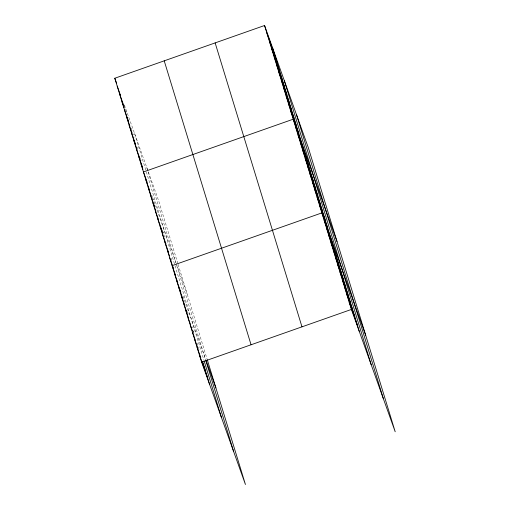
<?xml version="1.0" encoding="UTF-8"?>
<svg xmlns="http://www.w3.org/2000/svg" width="510" height="510" viewBox="0 0 510 510"><rect width="100%" height="100%" fill="white"/><g stroke="black" fill="none" stroke-linecap="round" stroke-linejoin="round"><path stroke-width="0.38" stroke-dasharray="2.55 1.91" d="M124.338 104.888L158.597 200.564L177.703 263.032M175.956 262.707L151.68 194.916L153.153 199.863M176.218 263.44L187.253 294.264M162.562 230.998L163.359 233.223M182.969 295.953L205.664 359.34M193.169 330.952L193.704 332.437M178.137 264.454L207.009 358.861M146.772 167.541L147.855 171.086M148.072 171.8L175.861 262.656M176.728 265.5L205.447 359.391M134.589 133.512L203.936 360.264M124.281 105.455L126.454 112.551M131.229 128.169L132.096 131.006M132.53 132.428L134.053 137.394M137.088 147.333L137.961 150.169M140.346 157.979L141.652 162.237M162.492 230.386L164.66 237.481M170.958 258.066L172.259 262.325M187.342 311.642L188.254 314.613M191.887 326.496L192.34 327.981M193.245 330.952L194.61 335.408M196.879 342.835L197.791 345.805M198.243 347.291L199.155 350.255"/><path stroke-width="0.76" d="M207.226 359.569L245.437 484.5L201.635 362.176L114.801 78.24L264.562 25.5L308.365 147.823L395.199 431.76L351.403 309.436L264.562 25.5M201.635 362.176L351.403 309.436M266.953 33.309L274.916 55.552M269.344 41.119L277.306 63.361M271.728 48.922L279.697 71.17M274.119 56.731L282.081 78.98M276.503 64.54L284.472 86.783M278.894 72.35L286.856 94.592M281.284 80.159L289.246 102.402M283.668 87.962L291.637 110.211M286.059 95.772L294.021 118.02M288.443 103.581L296.412 125.823M290.834 111.39L298.796 133.633M337.021 241.523L293.224 119.2L143.457 171.94L147.173 182.319M295.609 127.009L303.577 149.251M297.999 134.812L305.962 157.061M300.384 142.621L308.352 164.864M302.774 150.431L310.737 172.673M305.165 158.24L313.127 180.483M307.549 166.05L315.512 188.292M309.94 173.853L317.902 196.101M312.324 181.662L320.293 203.911M314.715 189.471L322.677 211.714M317.099 197.281L325.068 219.523M319.49 205.09L327.452 227.333M365.676 335.223L321.88 212.893L172.112 265.633L175.293 274.533M324.15 220.32L332.112 242.569M326.419 227.747L334.388 249.989M328.689 235.174L336.657 257.416M330.964 242.601L338.927 264.843M333.234 250.027L341.196 272.27M335.503 257.454L343.472 279.697M337.773 264.875L345.742 287.124M340.049 272.302L348.011 294.55M342.318 279.729L350.281 301.971M344.588 287.155L352.557 309.398M346.864 294.582L354.826 316.825M349.133 302.009L357.096 324.252M114.801 78.24L116.656 83.43M117.185 86.05L120.634 95.689M119.576 93.859L123.292 104.238M121.96 101.662L124.083 107.597M124.351 109.471L128.335 120.596M126.735 117.281L129.922 126.18M129.126 125.09L131.784 132.504M131.516 132.9L135.494 144.018M133.9 140.703L136.559 148.123M136.291 148.512L139.479 157.411M138.675 156.321L142.66 167.446M141.066 164.131L142.927 169.32M145.841 179.749L149.296 189.388M148.231 187.552L150.622 194.227M150.616 195.362L154.332 205.74M153.006 203.171L155.926 211.325M155.397 210.981L158.317 219.134M157.781 218.79L162.033 230.654M160.172 226.593L162.562 233.268M162.556 234.402L166.011 244.041M164.947 242.212L168.663 252.59M167.337 250.021L169.46 255.95M169.722 257.83L173.706 268.948M205.925 360.073L215.908 387.963M174.382 273.06L177.831 282.699M176.651 280.487L180.903 292.351M178.927 287.914L182.905 299.038M181.197 295.341L184.913 305.719M183.466 302.768L186.915 312.407M185.736 310.195L188.394 317.609M188.011 317.615L190.396 324.29M190.281 325.042L192.404 330.977M192.55 332.469L195.209 339.883M194.82 339.896L197.74 348.05M197.096 347.323L200.812 357.701M202.138 361.411L205.058 369.565M199.365 354.75L207.328 376.992M296.539 114.801L383.38 398.731M284.357 80.771L371.191 364.707M272.531 47.742L359.365 331.678M215.143 42.904L301.977 326.84M164.22 60.837L251.06 344.766M205.677 360.136L233.612 451.471M204.166 361.01L221.423 417.448M202.789 362.138L209.597 384.419"/></g></svg>
